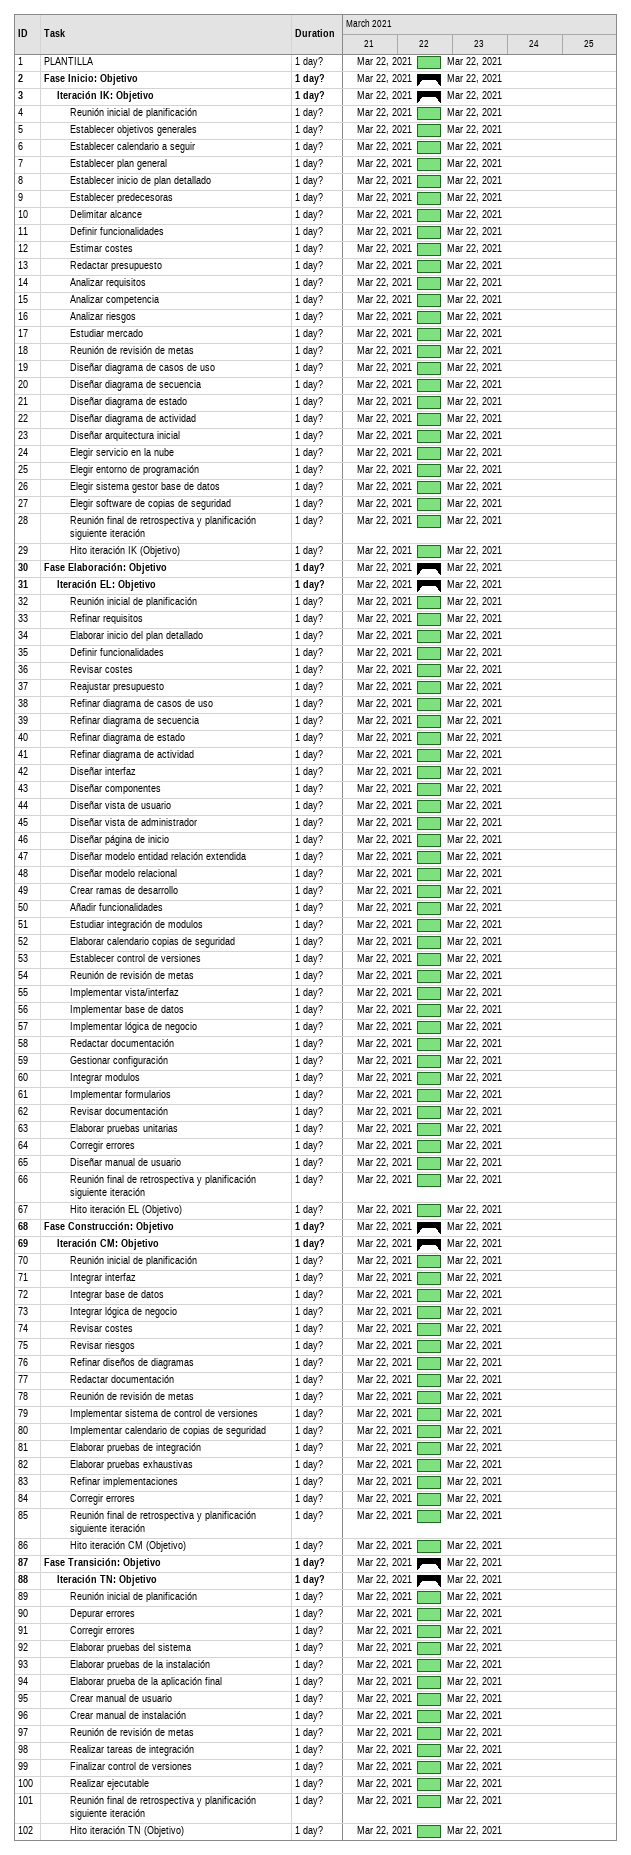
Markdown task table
| ID | Level | Task | Duration | Start | Finish |
|---|---|---|---|---|---|
| 1 | 1 | PLANTILLA | 1d? | 2021-03-22 | 2021-03-22 |
| 2 | 1 | **Fase Inicio: Objetivo** | 1d? | 2021-03-22 | 2021-03-22 |
| 3 | 2 | **Iteración IK: Objetivo** | 1d? | 2021-03-22 | 2021-03-22 |
| 4 | 3 | Reunión inicial de planificación | 1d? | 2021-03-22 | 2021-03-22 |
| 5 | 3 | Establecer objetivos generales | 1d? | 2021-03-22 | 2021-03-22 |
| 6 | 3 | Establecer calendario a seguir | 1d? | 2021-03-22 | 2021-03-22 |
| 7 | 3 | Establecer plan general | 1d? | 2021-03-22 | 2021-03-22 |
| 8 | 3 | Establecer inicio de plan detallado | 1d? | 2021-03-22 | 2021-03-22 |
| 9 | 3 | Establecer predecesoras | 1d? | 2021-03-22 | 2021-03-22 |
| 10 | 3 | Delimitar alcance | 1d? | 2021-03-22 | 2021-03-22 |
| 11 | 3 | Definir funcionalidades | 1d? | 2021-03-22 | 2021-03-22 |
| 12 | 3 | Estimar costes | 1d? | 2021-03-22 | 2021-03-22 |
| 13 | 3 | Redactar presupuesto | 1d? | 2021-03-22 | 2021-03-22 |
| 14 | 3 | Analizar requisitos | 1d? | 2021-03-22 | 2021-03-22 |
| 15 | 3 | Analizar competencia | 1d? | 2021-03-22 | 2021-03-22 |
| 16 | 3 | Analizar riesgos | 1d? | 2021-03-22 | 2021-03-22 |
| 17 | 3 | Estudiar mercado | 1d? | 2021-03-22 | 2021-03-22 |
| 18 | 3 | Reunión de revisión de metas | 1d? | 2021-03-22 | 2021-03-22 |
| 19 | 3 | Diseñar diagrama de casos de uso | 1d? | 2021-03-22 | 2021-03-22 |
| 20 | 3 | Diseñar diagrama de secuencia | 1d? | 2021-03-22 | 2021-03-22 |
| 21 | 3 | Diseñar diagrama de estado | 1d? | 2021-03-22 | 2021-03-22 |
| 22 | 3 | Diseñar diagrama de actividad | 1d? | 2021-03-22 | 2021-03-22 |
| 23 | 3 | Diseñar arquitectura inicial | 1d? | 2021-03-22 | 2021-03-22 |
| 24 | 3 | Elegir servicio en la nube | 1d? | 2021-03-22 | 2021-03-22 |
| 25 | 3 | Elegir entorno de programación | 1d? | 2021-03-22 | 2021-03-22 |
| 26 | 3 | Elegir sistema gestor base de datos | 1d? | 2021-03-22 | 2021-03-22 |
| 27 | 3 | Elegir software de copias de seguridad | 1d? | 2021-03-22 | 2021-03-22 |
| 28 | 3 | Reunión final de retrospectiva y planificación siguiente iteración | 1d? | 2021-03-22 | 2021-03-22 |
| 29 | 3 | Hito iteración IK (Objetivo) | 1d? | 2021-03-22 | 2021-03-22 |
| 30 | 1 | **Fase Elaboración: Objetivo** | 1d? | 2021-03-22 | 2021-03-22 |
| 31 | 2 | **Iteración EL: Objetivo** | 1d? | 2021-03-22 | 2021-03-22 |
| 32 | 3 | Reunión inicial de planificación | 1d? | 2021-03-22 | 2021-03-22 |
| 33 | 3 | Refinar requisitos | 1d? | 2021-03-22 | 2021-03-22 |
| 34 | 3 | Elaborar inicio del plan detallado | 1d? | 2021-03-22 | 2021-03-22 |
| 35 | 3 | Definir funcionalidades | 1d? | 2021-03-22 | 2021-03-22 |
| 36 | 3 | Revisar costes | 1d? | 2021-03-22 | 2021-03-22 |
| 37 | 3 | Reajustar presupuesto | 1d? | 2021-03-22 | 2021-03-22 |
| 38 | 3 | Refinar diagrama de casos de uso | 1d? | 2021-03-22 | 2021-03-22 |
| 39 | 3 | Refinar diagrama de secuencia | 1d? | 2021-03-22 | 2021-03-22 |
| 40 | 3 | Refinar diagrama de estado | 1d? | 2021-03-22 | 2021-03-22 |
| 41 | 3 | Refinar diagrama de actividad | 1d? | 2021-03-22 | 2021-03-22 |
| 42 | 3 | Diseñar interfaz | 1d? | 2021-03-22 | 2021-03-22 |
| 43 | 3 | Diseñar componentes | 1d? | 2021-03-22 | 2021-03-22 |
| 44 | 3 | Diseñar vista de usuario | 1d? | 2021-03-22 | 2021-03-22 |
| 45 | 3 | Diseñar vista de administrador | 1d? | 2021-03-22 | 2021-03-22 |
| 46 | 3 | Diseñar página de inicio | 1d? | 2021-03-22 | 2021-03-22 |
| 47 | 3 | Diseñar modelo entidad relación extendida | 1d? | 2021-03-22 | 2021-03-22 |
| 48 | 3 | Diseñar modelo relacional | 1d? | 2021-03-22 | 2021-03-22 |
| 49 | 3 | Crear ramas de desarrollo | 1d? | 2021-03-22 | 2021-03-22 |
| 50 | 3 | Añadir funcionalidades | 1d? | 2021-03-22 | 2021-03-22 |
| 51 | 3 | Estudiar integración de modulos | 1d? | 2021-03-22 | 2021-03-22 |
| 52 | 3 | Elaborar calendario copias de seguridad | 1d? | 2021-03-22 | 2021-03-22 |
| 53 | 3 | Establecer control de versiones | 1d? | 2021-03-22 | 2021-03-22 |
| 54 | 3 | Reunión de revisión de metas | 1d? | 2021-03-22 | 2021-03-22 |
| 55 | 3 | Implementar vista/interfaz | 1d? | 2021-03-22 | 2021-03-22 |
| 56 | 3 | Implementar base de datos | 1d? | 2021-03-22 | 2021-03-22 |
| 57 | 3 | Implementar lógica de negocio | 1d? | 2021-03-22 | 2021-03-22 |
| 58 | 3 | Redactar documentación | 1d? | 2021-03-22 | 2021-03-22 |
| 59 | 3 | Gestionar configuración | 1d? | 2021-03-22 | 2021-03-22 |
| 60 | 3 | Integrar modulos | 1d? | 2021-03-22 | 2021-03-22 |
| 61 | 3 | Implementar formularios | 1d? | 2021-03-22 | 2021-03-22 |
| 62 | 3 | Revisar documentación | 1d? | 2021-03-22 | 2021-03-22 |
| 63 | 3 | Elaborar pruebas unitarias | 1d? | 2021-03-22 | 2021-03-22 |
| 64 | 3 | Corregir errores | 1d? | 2021-03-22 | 2021-03-22 |
| 65 | 3 | Diseñar manual de usuario | 1d? | 2021-03-22 | 2021-03-22 |
| 66 | 3 | Reunión final de retrospectiva y planificación siguiente iteración | 1d? | 2021-03-22 | 2021-03-22 |
| 67 | 3 | Hito iteración EL (Objetivo) | 1d? | 2021-03-22 | 2021-03-22 |
| 68 | 1 | **Fase Construcción: Objetivo** | 1d? | 2021-03-22 | 2021-03-22 |
| 69 | 2 | **Iteración CM: Objetivo** | 1d? | 2021-03-22 | 2021-03-22 |
| 70 | 3 | Reunión inicial de planificación | 1d? | 2021-03-22 | 2021-03-22 |
| 71 | 3 | Integrar interfaz | 1d? | 2021-03-22 | 2021-03-22 |
| 72 | 3 | Integrar base de datos | 1d? | 2021-03-22 | 2021-03-22 |
| 73 | 3 | Integrar lógica de negocio | 1d? | 2021-03-22 | 2021-03-22 |
| 74 | 3 | Revisar costes | 1d? | 2021-03-22 | 2021-03-22 |
| 75 | 3 | Revisar riesgos | 1d? | 2021-03-22 | 2021-03-22 |
| 76 | 3 | Refinar diseños de diagramas | 1d? | 2021-03-22 | 2021-03-22 |
| 77 | 3 | Redactar documentación | 1d? | 2021-03-22 | 2021-03-22 |
| 78 | 3 | Reunión de revisión de metas | 1d? | 2021-03-22 | 2021-03-22 |
| 79 | 3 | Implementar sistema de control de versiones | 1d? | 2021-03-22 | 2021-03-22 |
| 80 | 3 | Implementar calendario de copias de seguridad | 1d? | 2021-03-22 | 2021-03-22 |
| 81 | 3 | Elaborar pruebas de integración | 1d? | 2021-03-22 | 2021-03-22 |
| 82 | 3 | Elaborar pruebas exhaustivas | 1d? | 2021-03-22 | 2021-03-22 |
| 83 | 3 | Refinar implementaciones | 1d? | 2021-03-22 | 2021-03-22 |
| 84 | 3 | Corregir errores | 1d? | 2021-03-22 | 2021-03-22 |
| 85 | 3 | Reunión final de retrospectiva y planificación siguiente iteración | 1d? | 2021-03-22 | 2021-03-22 |
| 86 | 3 | Hito iteración CM (Objetivo) | 1d? | 2021-03-22 | 2021-03-22 |
| 87 | 1 | **Fase Transición: Objetivo** | 1d? | 2021-03-22 | 2021-03-22 |
| 88 | 2 | **Iteración TN: Objetivo** | 1d? | 2021-03-22 | 2021-03-22 |
| 89 | 3 | Reunión inicial de planificación | 1d? | 2021-03-22 | 2021-03-22 |
| 90 | 3 | Depurar errores | 1d? | 2021-03-22 | 2021-03-22 |
| 91 | 3 | Corregir errores | 1d? | 2021-03-22 | 2021-03-22 |
| 92 | 3 | Elaborar pruebas del sistema | 1d? | 2021-03-22 | 2021-03-22 |
| 93 | 3 | Elaborar pruebas de la instalación | 1d? | 2021-03-22 | 2021-03-22 |
| 94 | 3 | Elaborar prueba de la aplicación final | 1d? | 2021-03-22 | 2021-03-22 |
| 95 | 3 | Crear manual de usuario | 1d? | 2021-03-22 | 2021-03-22 |
| 96 | 3 | Crear manual de instalación | 1d? | 2021-03-22 | 2021-03-22 |
| 97 | 3 | Reunión de revisión de metas | 1d? | 2021-03-22 | 2021-03-22 |
| 98 | 3 | Realizar tareas de integración | 1d? | 2021-03-22 | 2021-03-22 |
| 99 | 3 | Finalizar control de versiones | 1d? | 2021-03-22 | 2021-03-22 |
| 100 | 3 | Realizar ejecutable | 1d? | 2021-03-22 | 2021-03-22 |
| 101 | 3 | Reunión final de retrospectiva y planificación siguiente iteración | 1d? | 2021-03-22 | 2021-03-22 |
| 102 | 3 | Hito iteración TN (Objetivo) | 1d? | 2021-03-22 | 2021-03-22 |
